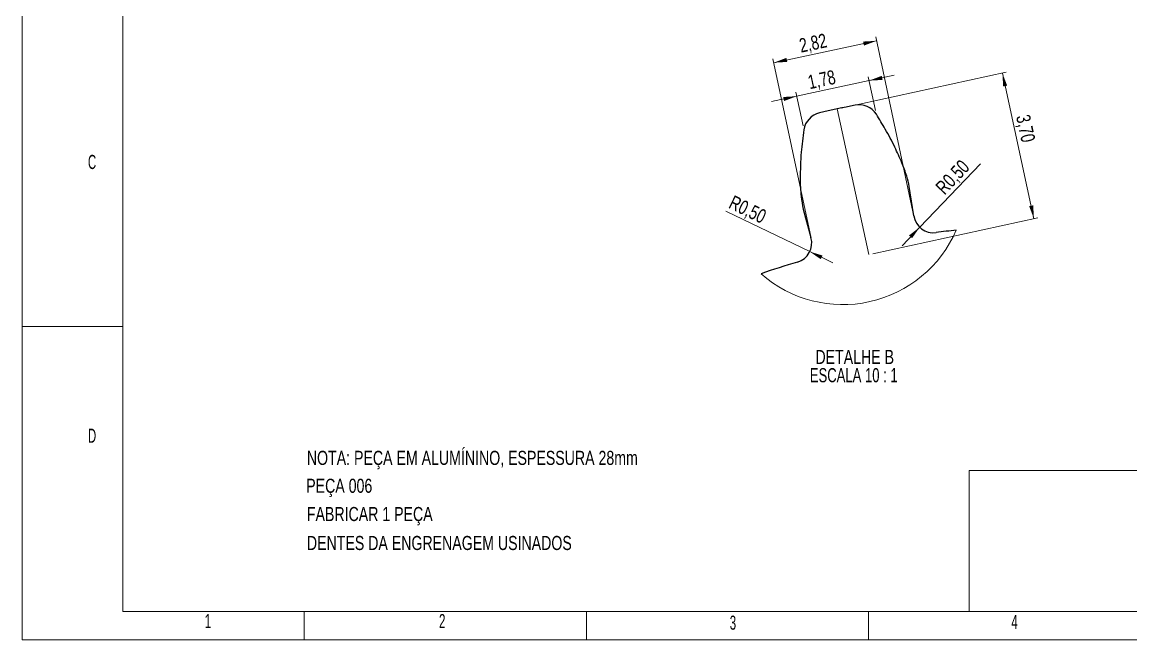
# Model space of a CAD drawing. Header units: millimetres. Extents: x 0 to 420, y 0 to 297.
# Drawn here: x 0 to 275.1, y 0 to 153.3 of the extents above; entities that cross this region are included whole.
import ezdxf

# ---------------------------------------------------------------- set-up
doc = ezdxf.new("R2010")
doc.units = ezdxf.units.MM
doc.styles.add('SLDTEXTSTYLE0', font='TXT', dxfattribs={"width": 0.75})
doc.styles.add('SLDTEXTSTYLE1', font='TXT', dxfattribs={"width": 0.605})
doc.styles.add('SLDTEXTSTYLE3', font='TXT', dxfattribs={"width": 0.692308})
doc.dimstyles.new('SLDDIMSTYLE3', dxfattribs={"dimtxt": 3.5, "dimasz": 3.302, "dimexe": 0, "dimexo": 0.0625, "dimgap": 0.875, "dimtad": 1, "dimlfac": 0.1, "dimrnd": 1e-09, "dimzin": 12, "dimdsep": 46, "dimtxsty": 'SLDTEXTSTYLE0', "dimsah": 1, "dimcen": 0.09, "dimadec": 0, "dimazin": 3, "dimtfac": 1, "dimtofl": 0, "dimtmove": 0, "dimatfit": 3, "dimfxl": 1, "dimfrac": 2, "dimtolj": 1, "dimtzin": 12, "dimarcsym": 0})
doc.dimstyles.new('SLDDIMSTYLE4', dxfattribs={"dimtxt": 3.5, "dimasz": 3.302, "dimexe": 0, "dimexo": 0.0625, "dimgap": 0.875, "dimtad": 1, "dimlfac": 0.1, "dimrnd": 1e-09, "dimdsep": 46, "dimtxsty": 'SLDTEXTSTYLE0', "dimsah": 1, "dimcen": 0, "dimadec": 0, "dimazin": 2, "dimtfac": 1, "dimtofl": 0, "dimtmove": 1, "dimatfit": 3, "dimfxl": 1, "dimfrac": 2, "dimtolj": 1, "dimtzin": 12, "dimarcsym": 0})
doc.dimstyles.new('SLDDIMSTYLE5', dxfattribs={"dimtxt": 3.5, "dimasz": 3.302, "dimexe": 0, "dimexo": 0.0625, "dimgap": 0.875, "dimtad": 1, "dimlfac": 0.1, "dimrnd": 1e-09, "dimzin": 12, "dimdsep": 46, "dimtxsty": 'SLDTEXTSTYLE0', "dimsah": 1, "dimcen": 0.09, "dimadec": 0, "dimazin": 3, "dimtfac": 1, "dimtmove": 0, "dimatfit": 0, "dimfxl": 1, "dimfrac": 2, "dimtolj": 1, "dimtzin": 12, "dimarcsym": 0})

# ---------------------------------------------------------------- blocks, each defined once
blk = doc.blocks.new('_D_16')
at = {"color": 7, "linetype": 'Continuous', "lineweight": 18}
for p, q in [((203.2, 131.96), (244.18, 140.85)), ((243.2, 140.64), (251.05, 104.48)), ((211.05, 95.8), (252.03, 104.69))]:
    blk.add_line(p, q, dxfattribs=at)
for points in [[(243.2, 140.64), (243.41, 137.31), (244.4, 137.52)], [(251.05, 104.48), (250.85, 107.82), (249.85, 107.6)]]:
    blk.add_solid(points, dxfattribs=at)
at = {"color": 7, "linetype": 'Continuous', "lineweight": 18, "insert": (250, 130.61), "char_height": 3.5, "attachment_point": 1, "rotation": 282.2455, "style": 'SLDTEXTSTYLE0'}
blk.add_mtext('3,70', dxfattribs=at)
blk = doc.blocks.new('_D_17')
at = {"color": 7, "linetype": 'Continuous', "lineweight": 18}
for q in [(174.6, 106.38), (201.12, 93.57)]:
    blk.add_line((195.4, 96.33), q, dxfattribs=at)
blk.add_solid([(195.4, 96.33), (198.15, 94.44), (198.59, 95.36)], dxfattribs=at)
at = {"color": 7, "linetype": 'Continuous', "lineweight": 18, "insert": (176.58, 110.44), "char_height": 3.5, "attachment_point": 1, "rotation": 334.0561, "style": 'SLDTEXTSTYLE0'}
blk.add_mtext('R0,50', dxfattribs=at)
blk = doc.blocks.new('_D_18')
at = {"color": 7, "linetype": 'Continuous', "lineweight": 18}
for q in [(237.78, 118.15), (218.31, 97.8)]:
    blk.add_line((222.7, 102.39), q, dxfattribs=at)
blk.add_solid([(222.7, 102.39), (220.05, 100.35), (220.79, 99.65)], dxfattribs=at)
at = {"color": 7, "linetype": 'Continuous', "lineweight": 18, "insert": (226.33, 112.64), "char_height": 3.5, "attachment_point": 1, "rotation": 46.4821, "style": 'SLDTEXTSTYLE0'}
blk.add_mtext('R0,50', dxfattribs=at)
blk = doc.blocks.new('_D_19')
at = {"color": 7, "linetype": 'Continuous', "lineweight": 18}
for p, q in [((186.5, 143.22), (211.99, 148.64)), ((221, 106.21), (211.78, 149.62)), ((195.51, 100.79), (186.29, 144.2))]:
    blk.add_line(p, q, dxfattribs=at)
for points in [[(211.99, 148.64), (208.65, 148.45), (208.86, 147.46)], [(186.5, 143.22), (189.83, 143.41), (189.62, 144.41)]]:
    blk.add_solid(points, dxfattribs=at)
at = {"color": 7, "linetype": 'Continuous', "lineweight": 18, "insert": (192.51, 149.11), "char_height": 3.5, "attachment_point": 1, "rotation": 12, "style": 'SLDTEXTSTYLE0'}
blk.add_mtext('2,82', dxfattribs=at)
blk = doc.blocks.new('_D_20')
at = {"color": 7, "linetype": 'Continuous', "lineweight": 18}
for p, q in [((192.16, 134.89), (210.14, 138.76)), ((211.73, 131.39), (209.93, 139.74)), ((210.14, 138.76), (216.35, 140.09)), ((192.16, 134.89), (185.95, 133.56)), ((193.74, 127.53), (191.95, 135.87))]:
    blk.add_line(p, q, dxfattribs=at)
for points in [[(210.14, 138.76), (213.48, 138.95), (213.27, 139.95)], [(192.16, 134.89), (188.82, 134.7), (189.04, 133.7)]]:
    blk.add_solid(points, dxfattribs=at)
at = {"color": 7, "linetype": 'Continuous', "lineweight": 18, "insert": (194.66, 140.04), "char_height": 3.5, "attachment_point": 1, "rotation": 12.1255, "style": 'SLDTEXTSTYLE0'}
blk.add_mtext('1,78', dxfattribs=at)
blk = doc.blocks.new('SW_NOTE_2')
at = {"color": 0, "linetype": 'Continuous', "lineweight": 18, "char_height": 3.5, "attachment_point": 2}
for s, insert, style in [('DETALHE B', (11.38, 4.51), 'SLDTEXTSTYLE0'), ('ESCALA 10 : 1', (11.13, -0.01), 'SLDTEXTSTYLE3')]:
    blk.add_mtext(s, dxfattribs=dict(at, insert=insert, style=style))

msp = doc.modelspace()

# ---------------------------------------------------------------- linework, layer by layer
at = {"color": 7, "linetype": 'Continuous', "lineweight": 18}
for p, q in [((0, 0), (0, 297)), ((0, 0), (0, 297)), ((25, 7), (25, 290)), ((25, 7), (25, 290)), ((202.227, 131.748), (210.075, 95.59)), ((0, 77.75), (25, 77.75)), ((413, 42), (235, 42)), ((235, 42), (235, 7)), ((25, 7), (413, 7)), ((70, 7), (70, 0)), ((140, 7), (140, 0)), ((210, 7), (210, 0)), ((235, 7), (413, 7)), ((413, 7), (235, 7)), ((0, 0), (420, 0))]:
    msp.add_line(p, q, dxfattribs=at)
at = {"color": 7, "linetype": 'Continuous', "lineweight": 25}
for p, q in [((221.213, 105.235), (220.103, 112.502)), ((193.781, 106.907), (195.723, 99.817))]:
    msp.add_line(p, q, dxfattribs=at)
for centre, radius, start, end in [((256.096, -116.452), 253.978, 101.22351, 103.26738), ((207.651, 127.686), 5.08, 32.47812, 101.22403), ((198.974, 125.803), 5.08, 103.26739, 171.5491), ((226.118, 105.984), 4.962, 188.68213, 277.40867), ((190.937, 98.506), 4.962, 286.59148, 15.31755), ((254.216, -109.841), 212.684, 96.05646, 97.41782), ((254.487, -114.814), 217.622, 106.58921, 109.08584)]:
    msp.add_arc(centre, radius, start, end, dxfattribs=at)
at = {"color": 7, "linetype": 'Continuous', "lineweight": 18}
msp.add_arc((203.621, 113.87), 30.691, 228.60798, 336.54828, dxfattribs=at)
at = {"color": 7, "linetype": 'Continuous', "lineweight": 25}
for points, knots in [([(220.103, 112.502), (219.909, 113.352), (219.454, 115.351), (218.201, 118.603), (216.45, 122.516), (214.326, 126.54), (212.689, 129.194), (211.936, 130.414)], [0, 0, 0, 0, 0.1321305, 0.310562, 0.5271616, 0.7825428, 1, 1, 1, 1]), ([(193.95, 126.55), (193.707, 124.696), (193.18, 120.677), (192.993, 115.156), (193.122, 110.435), (193.586, 107.948), (193.781, 106.907)], [0, 0, 0, 0, 0.2840628, 0.615949, 0.8391781, 1, 1, 1, 1])]:
    msp.add_open_spline(points, degree=3, knots=knots, dxfattribs=at)

# ---------------------------------------------------------------- block references
at = {"color": 7, "linetype": 'Continuous', "lineweight": 18}
msp.add_blockref('SW_NOTE_2', (195.199, 67.427), dxfattribs=at)

# ---------------------------------------------------------------- texts
at = {"color": 7, "linetype": 'Continuous', "lineweight": 0, "char_height": 3.5, "attachment_point": 1}
for s, insert, style in [('C', (16.317, 120.333), 'SLDTEXTSTYLE1'), ('D', (16.319, 52.401), 'SLDTEXTSTYLE1'), ('NOTA: PEÇA EM ALUMÍNINO, ESPESSURA 28mm', (70.635, 46.899), 'SLDTEXTSTYLE0'), ('PEÇA 006', (70.477, 39.98), 'SLDTEXTSTYLE0'), ('FABRICAR 1 PEÇA', (70.643, 32.965), 'SLDTEXTSTYLE0'), ('DENTES DA ENGRENAGEM USINADOS', (70.643, 25.783), 'SLDTEXTSTYLE0'), ('1', (45.295, 6.395), 'SLDTEXTSTYLE1'), ('2', (103.432, 6.395), 'SLDTEXTSTYLE1'), ('3', (175.565, 6.009), 'SLDTEXTSTYLE1'), ('4', (245.423, 6.194), 'SLDTEXTSTYLE1')]:
    msp.add_mtext(s, dxfattribs=dict(at, insert=insert, style=style))

# ---------------------------------------------------------------- dimensions: what is measured, and where the dimension line sits
at = {"color": 7, "linetype": 'Continuous', "lineweight": 18}
for base, p1, p2, angle, dimstyle, picture, middle in [((211.987, 148.64), (195.723, 99.817), (221.213, 105.235), 12, 'SLDDIMSTYLE3', '_D_19', (197.873, 145.64)), ((210.144, 138.758), (193.95, 126.55), (211.936, 130.414), 12.12554, 'SLDDIMSTYLE5', '_D_20', (200.028, 136.584)), ((251.049, 104.483), (202.227, 131.748), (210.075, 95.59), 282.24552, 'SLDDIMSTYLE3', '_D_16', (246.547, 125.229))]:
    dim = msp.add_linear_dim(base=base, p1=p1, p2=p2, angle=angle, dimstyle=dimstyle, dxfattribs=at)
    dim.commit()
    dim.dimension.update_dxf_attribs({"geometry": picture, "text_midpoint": middle, "dimtype": 160})
for center, mpoint, picture, middle in [((226.118, 105.984), (222.701, 102.385), '_D_18', (233.858, 114.135)), ((190.937, 98.506), (195.399, 96.335), '_D_17', (179.708, 103.969))]:
    dim = msp.add_radius_dim(center=center, mpoint=mpoint, dimstyle='SLDDIMSTYLE4', dxfattribs=at)
    dim.commit()
    dim.dimension.update_dxf_attribs({"geometry": picture, "text_midpoint": middle, "dimtype": 164})

doc.saveas('drawing.dxf')
